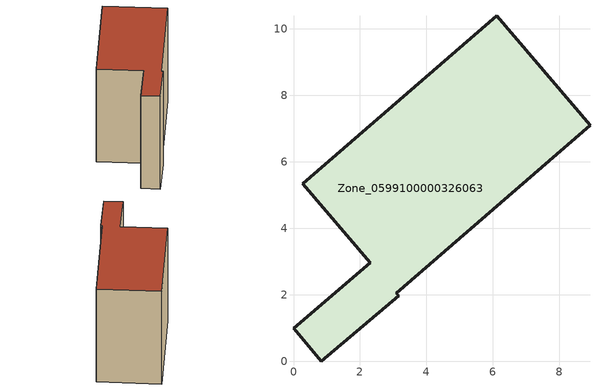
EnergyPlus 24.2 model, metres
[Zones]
Zone_0599100000326063
 floor ground (C_G): 8.92,7.1 3.09,2.05 3.16,1.97 0.84,0 0,0.99 2.31,2.96 0.27,5.35 6.11,10.4 z0
 wall outside (C_F): 0,0.99 0.84,0 3.16,1.97 3.09,2.05 8.92,7.1 6.11,10.4 0.27,5.35 2.31,2.96 0,0.99 z0:7.28
 roof outside (C_R): 6.11,10.4 0.27,5.35 2.31,2.96 0,0.99 0.84,0 3.16,1.97 3.09,2.05 8.92,7.1 z7.28
[BUILDING]
Pand.0599100000326063: North Axis=0; Terrain=City; Loads Convergence Tolerance Value=0.04; Temperature Convergence Tolerance Value=0.4; Solar Distribution=FullExterior; Maximum Number of Warmup Days=25; Minimum Number of Warmup Days=1
[Site:Location]
Rotterdam.The.Hague.AP_ZH_NLD Design_Conditions: Latitude=51.96; Longitude=4.45; Time Zone=1; Elevation=-4.5
[SITE:GROUNDTEMPERATURE:BUILDINGSURFACE]
18, 18, 18, 18, 18, 18, 18, 18, 18, 18, 18, 18
[MATERIAL] Thermal Absorptance=0.9; Solar Absorptance=0.7; Visible Absorptance=0.7
Name | Roughness | Thickness | Conductivity | Density | Specific Heat
G.TI.1946 | MediumSmooth | 0.15 | 1 | 540 | 1210
F.TI.1946 | Rough | 0.3 | 0.857143 | 1920 | 840
R.TI.1946 | MediumRough | 0.2 | 0.1 | 1500 | 1000
[CONSTRUCTION]
C_G: G.TI.1946
C_F: F.TI.1946
C_R: R.TI.1946
[ZONE]
Zone_0599100000326063: Type=1; Multiplier=1; Ceiling Height=Autocalculate; Volume=Autocalculate; Floor Area=autocalculate; Part of Total Floor Area=Yes
[ZONEINFILTRATION:DESIGNFLOWRATE]
Infil_Zone_0599100000326063: Zone or ZoneList or Space or SpaceList=Zone_0599100000326063; Schedule=AlwaysOn; Design Flow Rate Calculation Method=Flow/Area; Flow Rate per Floor Area=0.003; Constant Term Coefficient=1; Temperature Term Coefficient=0; Velocity Term Coefficient=0; Velocity Squared Term Coefficient=0
[HVACTEMPLATE:ZONE:IDEALLOADSAIRSYSTEM]
Zone_0599100000326063: Maximum Heating Supply Air Temperature=50; Minimum Cooling Supply Air Temperature=13; Maximum Heating Supply Air Humidity Ratio=0.0156; Minimum Cooling Supply Air Humidity Ratio=0.0077; Heating Limit=NoLimit; Cooling Limit=NoLimit; Dehumidification Control Type=ConstantSensibleHeatRatio; Cooling Sensible Heat Ratio=0.7; Dehumidification Setpoint=60; Humidification Control Type=None; Humidification Setpoint=30; Outdoor Air Method=None; Outdoor Air Flow Rate per Person=0.00944; Outdoor Air Flow Rate per Zone Floor Area=0; Outdoor Air Flow Rate per Zone=0; Demand Controlled Ventilation Type=None; Outdoor Air Economizer Type=NoEconomizer; Heat Recovery Type=None; Sensible Heat Recovery Effectiveness=0.7; Latent Heat Recovery Effectiveness=0.65
[ZONECONTROL:THERMOSTAT]
ThermostatControl_Zone_0599100000326063: Zone or ZoneList=Zone_0599100000326063; Control Type Schedule=DualSetpointControlType; Control 1=Thermostat_Zone_0599100000326063; Temperature Difference Between Cutout And Setpoint=0
[THERMOSTATSETPOINT:DUALSETPOINT]
Thermostat_Zone_0599100000326063: Heating Setpoint Temperature Schedule=HeatingSetpoint_Zone_0599100000326063; Cooling Setpoint Temperature Schedule=CoolingSetpoint_Zone_0599100000326063
[SCHEDULE:COMPACT]
HeatingSetpoint_Zone_0599100000326063: Through: 12/31, For: AllDays, Until: 24:00, 21
CoolingSetpoint_Zone_0599100000326063: Through: 12/31, For: AllDays, Until: 24:00, 24
DualSetpointControlType: Through: 12/31, For: AllDays, Until: 24:00, 4
AlwaysOn: Through: 12/31, For: AllDays, Until: 24:00, 1
